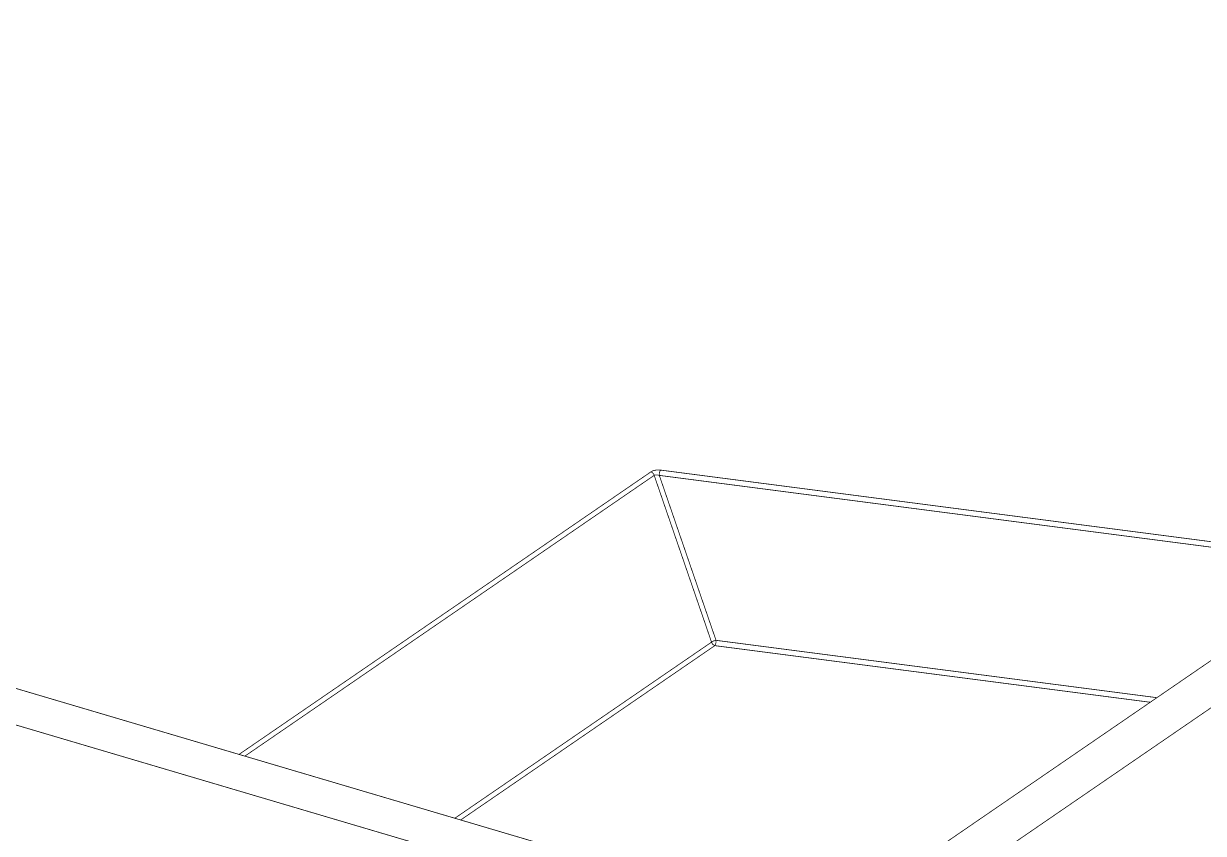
# Model space of a CAD drawing. Header units: inches. Extents: x 0 to 35.2, y -0.7 to 15.9.
# Drawn here: x 31.829 to 32.606, y 9.763 to 10.296 of the extents above; entities that cross this region are included whole.
import ezdxf

# ---------------------------------------------------------------- set-up
doc = ezdxf.new("R2010")
doc.units = ezdxf.units.IN
doc.header["$MEASUREMENT"] = 0
doc.layers.add('Dimensions', color=6, linetype='Continuous')

msp = doc.modelspace()

# ---------------------------------------------------------------- linework, layer by layer
at = {"layer": 'Dimensions', "const_width": 0.0005}
for points in [[(32.36635, 9.67813), (33.68631, 10.583)], [(32.35683, 9.70267), (33.63249, 10.57718)], [(30.59769, 10.2211), (32.35316, 9.70222)], [(30.54467, 10.21273), (32.35718, 9.67699)], [(31.97113, 9.81514), (32.24226, 10.00101)], [(31.97498, 9.814), (32.24441, 9.9987)], [(32.24226, 10.00101), (32.2423, 10.00104)], [(32.2423, 10.00104), (32.24235, 10.00107)], [(32.24235, 10.00107), (32.24239, 10.0011)], [(32.24239, 10.0011), (32.24243, 10.00113)], [(32.24243, 10.00113), (32.24248, 10.00115)], [(32.24248, 10.00115), (32.24252, 10.00118)], [(32.24252, 10.00118), (32.24257, 10.00121)], [(32.24257, 10.00121), (32.24262, 10.00123)], [(32.24262, 10.00123), (32.24266, 10.00126)], [(32.24266, 10.00126), (32.24271, 10.00129)], [(32.24271, 10.00129), (32.24276, 10.00131)], [(32.24276, 10.00131), (32.24281, 10.00134)], [(32.24281, 10.00134), (32.24286, 10.00136)], [(32.24286, 10.00136), (32.24291, 10.00139)], [(32.24291, 10.00139), (32.24296, 10.00141)], [(32.24296, 10.00141), (32.24302, 10.00144)], [(32.24302, 10.00144), (32.24307, 10.00146)], [(32.24307, 10.00146), (32.24312, 10.00148)], [(32.24312, 10.00148), (32.24318, 10.00151)], [(32.24318, 10.00151), (32.24323, 10.00153)], [(32.24323, 10.00153), (32.24328, 10.00155)], [(32.24328, 10.00155), (32.24334, 10.00158)], [(32.24334, 10.00158), (32.2434, 10.0016)], [(32.2434, 10.0016), (32.24345, 10.00162)], [(32.24345, 10.00162), (32.24351, 10.00164)], [(32.24351, 10.00164), (32.24357, 10.00166)], [(32.24357, 10.00166), (32.24363, 10.00169)], [(32.24363, 10.00169), (32.24369, 10.00171)], [(32.24369, 10.00171), (32.24375, 10.00173)], [(32.24375, 10.00173), (32.24381, 10.00175)], [(32.24381, 10.00175), (32.24387, 10.00177)], [(32.24387, 10.00177), (32.24393, 10.00179)], [(32.24393, 10.00179), (32.24399, 10.0018)], [(32.24399, 10.0018), (32.24405, 10.00182)], [(32.24405, 10.00182), (32.24411, 10.00184)], [(32.24411, 10.00184), (32.24418, 10.00186)], [(32.24418, 10.00186), (32.24424, 10.00188)], [(32.24424, 10.00188), (32.2443, 10.00189)], [(32.2443, 10.00189), (32.24437, 10.00191)], [(32.24437, 10.00191), (32.24443, 10.00193)], [(32.24441, 9.9987), (32.28217, 9.889)], [(32.24443, 10.00193), (32.2445, 10.00194)], [(32.2445, 10.00194), (32.24456, 10.00196)], [(32.24456, 10.00196), (32.24463, 10.00197)], [(32.24463, 10.00197), (32.24469, 10.00199)], [(32.24469, 10.00199), (32.24476, 10.002)], [(32.24476, 10.002), (32.24483, 10.00202)], [(32.24483, 10.00202), (32.24489, 10.00203)], [(32.24489, 10.00203), (32.24496, 10.00205)], [(32.24496, 10.00205), (32.24503, 10.00206)], [(32.24503, 10.00206), (32.24509, 10.00207)], [(32.24509, 10.00207), (32.24516, 10.00208)], [(32.24516, 10.00208), (32.24523, 10.00209)], [(32.24523, 10.00209), (32.2453, 10.00211)], [(32.2453, 10.00211), (32.24537, 10.00212)], [(32.24537, 10.00212), (32.24544, 10.00213)], [(32.24544, 10.00213), (32.24551, 10.00214)], [(32.24551, 10.00214), (32.24558, 10.00215)], [(32.24558, 10.00215), (32.24565, 10.00216)], [(32.24565, 10.00216), (32.24572, 10.00217)], [(32.24572, 10.00217), (32.24578, 10.00217)], [(32.24578, 10.00217), (32.24586, 10.00218)], [(32.24586, 10.00218), (32.24593, 10.00219)], [(32.24593, 10.00219), (32.246, 10.0022)], [(32.246, 10.0022), (32.24607, 10.0022)], [(32.24607, 10.0022), (32.24614, 10.00221)], [(32.24614, 10.00221), (32.24621, 10.00222)], [(32.24621, 10.00222), (32.24628, 10.00222)], [(32.24628, 10.00222), (32.24635, 10.00223)], [(32.24635, 10.00223), (32.24642, 10.00223)], [(32.24642, 10.00223), (32.24649, 10.00224)], [(32.24649, 10.00224), (32.24656, 10.00224)], [(32.24656, 10.00224), (32.24663, 10.00224)], [(32.24663, 10.00224), (32.2467, 10.00225)], [(32.2467, 10.00225), (32.24677, 10.00225)], [(32.24677, 10.00225), (32.24685, 10.00225)], [(32.24685, 10.00225), (32.24692, 10.00225)], [(32.24692, 10.00225), (32.24699, 10.00226)], [(32.24699, 10.00226), (32.24706, 10.00226)], [(32.24706, 10.00226), (32.24713, 10.00226)], [(32.24713, 10.00226), (32.2472, 10.00226)], [(32.2472, 10.00226), (32.24727, 10.00226)], [(32.24727, 10.00226), (32.24734, 10.00226)], [(32.24734, 10.00226), (32.24741, 10.00225)], [(32.24741, 10.00225), (32.24748, 10.00225)], [(32.24748, 10.00225), (32.24755, 10.00225)], [(32.24755, 10.00225), (32.24762, 10.00225)], [(32.24762, 10.00225), (32.24769, 10.00225)], [(32.24769, 10.00225), (32.24776, 10.00224)], [(32.24776, 10.00224), (32.24783, 10.00224)], [(32.24778, 9.99868), (32.64998, 9.94641)], [(32.24778, 9.99868), (32.28512, 9.89018)], [(32.24783, 10.00224), (32.2479, 10.00223)], [(32.2479, 10.00223), (32.24797, 10.00223)], [(32.24797, 10.00223), (32.24804, 10.00222)], [(32.24804, 10.00222), (32.2481, 10.00222)], [(32.2481, 10.00222), (32.24817, 10.00221)], [(32.24817, 10.00221), (32.24824, 10.00221)], [(32.24824, 10.00221), (32.24831, 10.0022)], [(32.24831, 10.0022), (32.24838, 10.00219)], [(32.24838, 10.00219), (32.24844, 10.00219)], [(32.24844, 10.00219), (32.24851, 10.00218)], [(32.24851, 10.00218), (32.24858, 10.00217)], [(32.24858, 10.00217), (32.65078, 9.9499)], [(32.11318, 9.77315), (32.28217, 9.889)], [(32.11704, 9.77201), (32.28432, 9.88669)], [(32.28432, 9.88669), (32.57093, 9.84945)], [(32.28512, 9.89018), (32.57534, 9.85247)]]:
    msp.add_lwpolyline(points, dxfattribs=at)
at = {"layer": 'Dimensions', "const_width": 0.00025}
for points in [[(32.24214, 10.00101, 1), (32.24239, 10.00101, 1)], [(32.24214, 10.00101, 1), (32.24239, 10.00101, 1)], [(32.24214, 10.00101, 1), (32.24239, 10.00101, 1)], [(32.24218, 10.00104, 1), (32.24243, 10.00104, 1)], [(32.24218, 10.00104, 1), (32.24243, 10.00104, 1)], [(32.24222, 10.00107, 1), (32.24247, 10.00107, 1)], [(32.24222, 10.00107, 1), (32.24247, 10.00107, 1)], [(32.24227, 10.0011, 1), (32.24252, 10.0011, 1)], [(32.24227, 10.0011, 1), (32.24252, 10.0011, 1)], [(32.24231, 10.00113, 1), (32.24256, 10.00113, 1)], [(32.24231, 10.00113, 1), (32.24256, 10.00113, 1)], [(32.24235, 10.00115, 1), (32.2426, 10.00115, 1)], [(32.24235, 10.00115, 1), (32.2426, 10.00115, 1)], [(32.2424, 10.00118, 1), (32.24265, 10.00118, 1)], [(32.2424, 10.00118, 1), (32.24265, 10.00118, 1)], [(32.24245, 10.00121, 1), (32.2427, 10.00121, 1)], [(32.24245, 10.00121, 1), (32.2427, 10.00121, 1)], [(32.24249, 10.00123, 1), (32.24274, 10.00123, 1)], [(32.24249, 10.00123, 1), (32.24274, 10.00123, 1)], [(32.24254, 10.00126, 1), (32.24279, 10.00126, 1)], [(32.24254, 10.00126, 1), (32.24279, 10.00126, 1)], [(32.24259, 10.00129, 1), (32.24284, 10.00129, 1)], [(32.24259, 10.00129, 1), (32.24284, 10.00129, 1)], [(32.24264, 10.00131, 1), (32.24289, 10.00131, 1)], [(32.24264, 10.00131, 1), (32.24289, 10.00131, 1)], [(32.24269, 10.00134, 1), (32.24294, 10.00134, 1)], [(32.24269, 10.00134, 1), (32.24294, 10.00134, 1)], [(32.24274, 10.00136, 1), (32.24299, 10.00136, 1)], [(32.24274, 10.00136, 1), (32.24299, 10.00136, 1)], [(32.24279, 10.00139, 1), (32.24304, 10.00139, 1)], [(32.24279, 10.00139, 1), (32.24304, 10.00139, 1)], [(32.24284, 10.00141, 1), (32.24309, 10.00141, 1)], [(32.24284, 10.00141, 1), (32.24309, 10.00141, 1)], [(32.24289, 10.00144, 1), (32.24314, 10.00144, 1)], [(32.24289, 10.00144, 1), (32.24314, 10.00144, 1)], [(32.24294, 10.00146, 1), (32.24319, 10.00146, 1)], [(32.24294, 10.00146, 1), (32.24319, 10.00146, 1)], [(32.243, 10.00148, 1), (32.24325, 10.00148, 1)], [(32.243, 10.00148, 1), (32.24325, 10.00148, 1)], [(32.24305, 10.00151, 1), (32.2433, 10.00151, 1)], [(32.24305, 10.00151, 1), (32.2433, 10.00151, 1)], [(32.2431, 10.00153, 1), (32.24335, 10.00153, 1)], [(32.2431, 10.00153, 1), (32.24335, 10.00153, 1)], [(32.24316, 10.00155, 1), (32.24341, 10.00155, 1)], [(32.24316, 10.00155, 1), (32.24341, 10.00155, 1)], [(32.24322, 10.00158, 1), (32.24347, 10.00158, 1)], [(32.24322, 10.00158, 1), (32.24347, 10.00158, 1)], [(32.24327, 10.0016, 1), (32.24352, 10.0016, 1)], [(32.24327, 10.0016, 1), (32.24352, 10.0016, 1)], [(32.24333, 10.00162, 1), (32.24358, 10.00162, 1)], [(32.24333, 10.00162, 1), (32.24358, 10.00162, 1)], [(32.24339, 10.00164, 1), (32.24364, 10.00164, 1)], [(32.24339, 10.00164, 1), (32.24364, 10.00164, 1)], [(32.24344, 10.00166, 1), (32.24369, 10.00166, 1)], [(32.24344, 10.00166, 1), (32.24369, 10.00166, 1)], [(32.2435, 10.00169, 1), (32.24375, 10.00169, 1)], [(32.2435, 10.00169, 1), (32.24375, 10.00169, 1)], [(32.24356, 10.00171, 1), (32.24381, 10.00171, 1)], [(32.24356, 10.00171, 1), (32.24381, 10.00171, 1)], [(32.24362, 10.00173, 1), (32.24387, 10.00173, 1)], [(32.24362, 10.00173, 1), (32.24387, 10.00173, 1)], [(32.24368, 10.00175, 1), (32.24393, 10.00175, 1)], [(32.24368, 10.00175, 1), (32.24393, 10.00175, 1)], [(32.24374, 10.00177, 1), (32.24399, 10.00177, 1)], [(32.24374, 10.00177, 1), (32.24399, 10.00177, 1)], [(32.2438, 10.00179, 1), (32.24405, 10.00179, 1)], [(32.2438, 10.00179, 1), (32.24405, 10.00179, 1)], [(32.24386, 10.0018, 1), (32.24411, 10.0018, 1)], [(32.24386, 10.0018, 1), (32.24411, 10.0018, 1)], [(32.24393, 10.00182, 1), (32.24418, 10.00182, 1)], [(32.24393, 10.00182, 1), (32.24418, 10.00182, 1)], [(32.24399, 10.00184, 1), (32.24424, 10.00184, 1)], [(32.24399, 10.00184, 1), (32.24424, 10.00184, 1)], [(32.24405, 10.00186, 1), (32.2443, 10.00186, 1)], [(32.24405, 10.00186, 1), (32.2443, 10.00186, 1)], [(32.24411, 10.00188, 1), (32.24436, 10.00188, 1)], [(32.24411, 10.00188, 1), (32.24436, 10.00188, 1)], [(32.24418, 10.00189, 1), (32.24443, 10.00189, 1)], [(32.24418, 10.00189, 1), (32.24443, 10.00189, 1)], [(32.24424, 10.00191, 1), (32.24449, 10.00191, 1)], [(32.24424, 10.00191, 1), (32.24449, 10.00191, 1)], [(32.24429, 9.9987, 1), (32.24454, 9.9987, 1)], [(32.24429, 9.9987, 1), (32.24454, 9.9987, 1)], [(32.24429, 9.9987, 1), (32.24454, 9.9987, 1)], [(32.24429, 9.9987, 1), (32.24454, 9.9987, 1)], [(32.24431, 10.00193, 1), (32.24456, 10.00193, 1)], [(32.24431, 10.00193, 1), (32.24456, 10.00193, 1)], [(32.24437, 10.00194, 1), (32.24462, 10.00194, 1)], [(32.24437, 10.00194, 1), (32.24462, 10.00194, 1)], [(32.24444, 10.00196, 1), (32.24469, 10.00196, 1)], [(32.24444, 10.00196, 1), (32.24469, 10.00196, 1)], [(32.2445, 10.00197, 1), (32.24475, 10.00197, 1)], [(32.2445, 10.00197, 1), (32.24475, 10.00197, 1)], [(32.24457, 10.00199, 1), (32.24482, 10.00199, 1)], [(32.24457, 10.00199, 1), (32.24482, 10.00199, 1)], [(32.24463, 10.002, 1), (32.24488, 10.002, 1)], [(32.24463, 10.002, 1), (32.24488, 10.002, 1)], [(32.2447, 10.00202, 1), (32.24495, 10.00202, 1)], [(32.2447, 10.00202, 1), (32.24495, 10.00202, 1)], [(32.24477, 10.00203, 1), (32.24502, 10.00203, 1)], [(32.24477, 10.00203, 1), (32.24502, 10.00203, 1)], [(32.24483, 10.00205, 1), (32.24508, 10.00205, 1)], [(32.24483, 10.00205, 1), (32.24508, 10.00205, 1)], [(32.2449, 10.00206, 1), (32.24515, 10.00206, 1)], [(32.2449, 10.00206, 1), (32.24515, 10.00206, 1)], [(32.24497, 10.00207, 1), (32.24522, 10.00207, 1)], [(32.24497, 10.00207, 1), (32.24522, 10.00207, 1)], [(32.24504, 10.00208, 1), (32.24529, 10.00208, 1)], [(32.24504, 10.00208, 1), (32.24529, 10.00208, 1)], [(32.24511, 10.00209, 1), (32.24536, 10.00209, 1)], [(32.24511, 10.00209, 1), (32.24536, 10.00209, 1)], [(32.24517, 10.00211, 1), (32.24542, 10.00211, 1)], [(32.24517, 10.00211, 1), (32.24542, 10.00211, 1)], [(32.24524, 10.00212, 1), (32.24549, 10.00212, 1)], [(32.24524, 10.00212, 1), (32.24549, 10.00212, 1)], [(32.24531, 10.00213, 1), (32.24556, 10.00213, 1)], [(32.24531, 10.00213, 1), (32.24556, 10.00213, 1)], [(32.24538, 10.00214, 1), (32.24563, 10.00214, 1)], [(32.24538, 10.00214, 1), (32.24563, 10.00214, 1)], [(32.24545, 10.00215, 1), (32.2457, 10.00215, 1)], [(32.24545, 10.00215, 1), (32.2457, 10.00215, 1)], [(32.24549, 9.99901, 1), (32.24574, 9.99901, 1)], [(32.24549, 9.99901, 1), (32.24574, 9.99901, 1)], [(32.24552, 10.00216, 1), (32.24577, 10.00216, 1)], [(32.24552, 10.00216, 1), (32.24577, 10.00216, 1)], [(32.24559, 10.00217, 1), (32.24584, 10.00217, 1)], [(32.24559, 10.00217, 1), (32.24584, 10.00217, 1)], [(32.24566, 10.00217, 1), (32.24591, 10.00217, 1)], [(32.24566, 10.00217, 1), (32.24591, 10.00217, 1)], [(32.24573, 10.00218, 1), (32.24598, 10.00218, 1)], [(32.24573, 10.00218, 1), (32.24598, 10.00218, 1)], [(32.2458, 10.00219, 1), (32.24605, 10.00219, 1)], [(32.2458, 10.00219, 1), (32.24605, 10.00219, 1)], [(32.24587, 10.0022, 1), (32.24612, 10.0022, 1)], [(32.24587, 10.0022, 1), (32.24612, 10.0022, 1)], [(32.24594, 10.0022, 1), (32.24619, 10.0022, 1)], [(32.24594, 10.0022, 1), (32.24619, 10.0022, 1)], [(32.24601, 10.00221, 1), (32.24626, 10.00221, 1)], [(32.24601, 10.00221, 1), (32.24626, 10.00221, 1)], [(32.24608, 10.00222, 1), (32.24633, 10.00222, 1)], [(32.24608, 10.00222, 1), (32.24633, 10.00222, 1)], [(32.24615, 10.00222, 1), (32.2464, 10.00222, 1)], [(32.24615, 10.00222, 1), (32.2464, 10.00222, 1)], [(32.24622, 10.00223, 1), (32.24647, 10.00223, 1)], [(32.24622, 10.00223, 1), (32.24647, 10.00223, 1)], [(32.24629, 10.00223, 1), (32.24654, 10.00223, 1)], [(32.24629, 10.00223, 1), (32.24654, 10.00223, 1)], [(32.24637, 10.00224, 1), (32.24662, 10.00224, 1)], [(32.24637, 10.00224, 1), (32.24662, 10.00224, 1)], [(32.24644, 10.00224, 1), (32.24669, 10.00224, 1)], [(32.24644, 10.00224, 1), (32.24669, 10.00224, 1)], [(32.24651, 10.00224, 1), (32.24676, 10.00224, 1)], [(32.24651, 10.00224, 1), (32.24676, 10.00224, 1)], [(32.24658, 10.00225, 1), (32.24683, 10.00225, 1)], [(32.24658, 10.00225, 1), (32.24683, 10.00225, 1)], [(32.24665, 10.00225, 1), (32.2469, 10.00225, 1)], [(32.24665, 10.00225, 1), (32.2469, 10.00225, 1)], [(32.24672, 10.00225, 1), (32.24697, 10.00225, 1)], [(32.24672, 10.00225, 1), (32.24697, 10.00225, 1)], [(32.24679, 10.00225, 1), (32.24704, 10.00225, 1)], [(32.24679, 10.00225, 1), (32.24704, 10.00225, 1)], [(32.24686, 10.00226, 1), (32.24711, 10.00226, 1)], [(32.24686, 10.00226, 1), (32.24711, 10.00226, 1)], [(32.24693, 10.00226, 1), (32.24718, 10.00226, 1)], [(32.24693, 10.00226, 1), (32.24718, 10.00226, 1)], [(32.24694, 9.99887, 1), (32.24719, 9.99887, 1)], [(32.24694, 9.99887, 1), (32.24719, 9.99887, 1)], [(32.247, 10.00226, 1), (32.24725, 10.00226, 1)], [(32.247, 10.00226, 1), (32.24725, 10.00226, 1)], [(32.24707, 10.00226, 1), (32.24732, 10.00226, 1)], [(32.24707, 10.00226, 1), (32.24732, 10.00226, 1)], [(32.24714, 10.00226, 1), (32.24739, 10.00226, 1)], [(32.24714, 10.00226, 1), (32.24739, 10.00226, 1)], [(32.24721, 10.00226, 1), (32.24746, 10.00226, 1)], [(32.24721, 10.00226, 1), (32.24746, 10.00226, 1)], [(32.24728, 10.00225, 1), (32.24753, 10.00225, 1)], [(32.24728, 10.00225, 1), (32.24753, 10.00225, 1)], [(32.24736, 10.00225, 1), (32.24761, 10.00225, 1)], [(32.24736, 10.00225, 1), (32.24761, 10.00225, 1)], [(32.24743, 10.00225, 1), (32.24768, 10.00225, 1)], [(32.24743, 10.00225, 1), (32.24768, 10.00225, 1)], [(32.2475, 10.00225, 1), (32.24775, 10.00225, 1)], [(32.2475, 10.00225, 1), (32.24775, 10.00225, 1)], [(32.24756, 10.00225, 1), (32.24781, 10.00225, 1)], [(32.24756, 10.00225, 1), (32.24781, 10.00225, 1)], [(32.24763, 10.00224, 1), (32.24788, 10.00224, 1)], [(32.24763, 10.00224, 1), (32.24788, 10.00224, 1)], [(32.24765, 9.99868, 1), (32.2479, 9.99868, 1)], [(32.24765, 9.99868, 1), (32.2479, 9.99868, 1)], [(32.24765, 9.99868, 1), (32.2479, 9.99868, 1)], [(32.24765, 9.99868, 1), (32.2479, 9.99868, 1)], [(32.2477, 10.00224, 1), (32.24795, 10.00224, 1)], [(32.2477, 10.00224, 1), (32.24795, 10.00224, 1)], [(32.24777, 10.00223, 1), (32.24802, 10.00223, 1)], [(32.24777, 10.00223, 1), (32.24802, 10.00223, 1)], [(32.24784, 10.00223, 1), (32.24809, 10.00223, 1)], [(32.24784, 10.00223, 1), (32.24809, 10.00223, 1)], [(32.24791, 10.00222, 1), (32.24816, 10.00222, 1)], [(32.24791, 10.00222, 1), (32.24816, 10.00222, 1)], [(32.24798, 10.00222, 1), (32.24823, 10.00222, 1)], [(32.24798, 10.00222, 1), (32.24823, 10.00222, 1)], [(32.24805, 10.00221, 1), (32.2483, 10.00221, 1)], [(32.24805, 10.00221, 1), (32.2483, 10.00221, 1)], [(32.24811, 10.00221, 1), (32.24836, 10.00221, 1)], [(32.24811, 10.00221, 1), (32.24836, 10.00221, 1)], [(32.24816, 10.00168, 1), (32.24841, 10.00168, 1)], [(32.24816, 10.00168, 1), (32.24841, 10.00168, 1)], [(32.24818, 10.0022, 1), (32.24843, 10.0022, 1)], [(32.24818, 10.0022, 1), (32.24843, 10.0022, 1)], [(32.24825, 10.00219, 1), (32.2485, 10.00219, 1)], [(32.24825, 10.00219, 1), (32.2485, 10.00219, 1)], [(32.24832, 10.00219, 1), (32.24857, 10.00219, 1)], [(32.24832, 10.00219, 1), (32.24857, 10.00219, 1)], [(32.24838, 10.00218, 1), (32.24863, 10.00218, 1)], [(32.24838, 10.00218, 1), (32.24863, 10.00218, 1)], [(32.24845, 10.00217, 1), (32.2487, 10.00217, 1)], [(32.24845, 10.00217, 1), (32.2487, 10.00217, 1)], [(32.24845, 10.00217, 1), (32.2487, 10.00217, 1)], [(32.28205, 9.889, 1), (32.2823, 9.889, 1)], [(32.28205, 9.889, 1), (32.2823, 9.889, 1)], [(32.28205, 9.889, 1), (32.2823, 9.889, 1)], [(32.28205, 9.889, 1), (32.2823, 9.889, 1)], [(32.2842, 9.88669, 1), (32.28445, 9.88669, 1)], [(32.2842, 9.88669, 1), (32.28445, 9.88669, 1)], [(32.2842, 9.88669, 1), (32.28445, 9.88669, 1)], [(32.2842, 9.88669, 1), (32.28445, 9.88669, 1)], [(32.285, 9.89018, 1), (32.28525, 9.89018, 1)], [(32.285, 9.89018, 1), (32.28525, 9.89018, 1)], [(32.285, 9.89018, 1), (32.28525, 9.89018, 1)], [(32.285, 9.89018, 1), (32.28525, 9.89018, 1)], [(32.5708, 9.84945, 1), (32.57105, 9.84945, 1)], [(32.57521, 9.85247, 1), (32.57546, 9.85247, 1)], [(31.971, 9.81514, 1), (31.97125, 9.81514, 1)], [(31.97486, 9.814, 1), (31.97511, 9.814, 1)], [(32.11306, 9.77315, 1), (32.11331, 9.77315, 1)], [(32.11692, 9.77201, 1), (32.11717, 9.77201, 1)]]:
    msp.add_lwpolyline(points, format="xyb", close=True, dxfattribs=at)
at = {"layer": 'Dimensions', "const_width": 0.0005}
for points in [[(32.24226, 10.00101, -0.242035), (32.24441, 9.9987)], [(32.24441, 9.9987, -0.107656), (32.24561, 9.99901)], [(32.24561, 9.99901, -0.071529), (32.24706, 9.99887)], [(32.24706, 9.99887, -0.012858), (32.24778, 9.99868)], [(32.24778, 9.99868, -0.116681), (32.24829, 10.00168)], [(32.24829, 10.00168, -0.029019), (32.24858, 10.00217)], [(32.28217, 9.889, -0.123961), (32.28512, 9.89018)], [(32.28432, 9.88669, -0.242035), (32.28217, 9.889)], [(32.28512, 9.89018, -0.15977), (32.28432, 9.88669)]]:
    msp.add_lwpolyline(points, format="xyb", dxfattribs=at)

doc.saveas('drawing.dxf')
